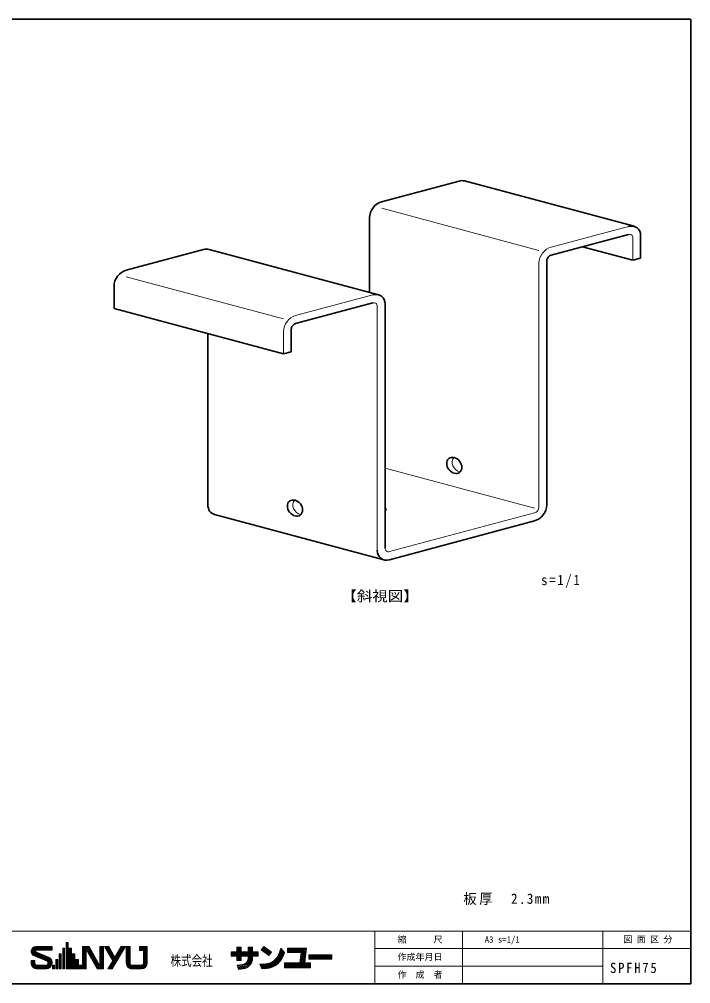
# Model space of a CAD drawing. Units: millimetres on the paper. Extents: x -405 to -16, y -286 to 286.
# Drawn here: x -206.9 to -15.5, y -286 to -11 of the extents above; entities that cross this region are included whole.
import ezdxf
from ezdxf.enums import TextEntityAlignment as Align

# ---------------------------------------------------------------- set-up
doc = ezdxf.new("R2010")
doc.units = ezdxf.units.MM
for name, color, linetype, lineweight in [('0-4_固定金具', 7, 'Continuous', 35), ('0-8_寸法', 4, 'Continuous', 18), ('F-0', 4, 'Continuous', 18)]:
    doc.layers.add(name, color=color, linetype=linetype, lineweight=lineweight)
for name, color, linetype in [('F-2', 7, 'Continuous'), ('F-3', 7, 'Continuous'), ('F-8', 7, 'Continuous')]:
    doc.layers.add(name, color=color, linetype=linetype)
doc.styles.add('ＭＳ ゴシック', font='')
doc.styles.get('ＭＳ ゴシック').set_extended_font_data('MS Gothic')

msp = doc.modelspace()

# ---------------------------------------------------------------- linework, layer by layer
at = {"layer": '0-4_固定金具'}
for p, q in [((-81.54, -57.114), (-103.587, -63.022)), ((-31.657, -70.032), (-79.953, -57.091)), ((-107.04, -67.522), (-107.04, -88.863)), ((-33.244, -72.355), (-55.275, -78.259)), ((-29.766, -72.723), (-29.766, -79.123)), ((-154.371, -76.629), (-176.418, -82.537)), ((-104.488, -89.547), (-152.784, -76.606)), ((-31.988, -79.719), (-46.356, -75.869)), ((-29.766, -79.123), (-31.988, -79.719)), ((-56.522, -79.884), (-56.522, -149.518)), ((-179.871, -87.037), (-179.871, -93.462)), ((-131.575, -106.403), (-179.871, -93.462)), ((-106.074, -91.87), (-128.106, -97.773)), ((-102.597, -92.238), (-102.597, -161.838)), ((-153.115, -100.631), (-153.115, -149.493)), ((-129.353, -99.399), (-129.353, -105.808)), ((-129.353, -105.808), (-131.575, -106.403)), ((-102.928, -165.125), (-151.224, -152.184)), ((-101.341, -165.102), (-59.975, -154.018))]:
    msp.add_line(p, q, dxfattribs=at)
at = {"layer": '0-4_固定金具', "color": 4, "lineweight": 18}
for p, q in [((-58.744, -76.888), (-103.563, -64.879)), ((-33.244, -70.055), (-55.291, -75.963)), ((-31.988, -73.319), (-31.988, -79.719)), ((-58.744, -80.463), (-58.744, -150.097)), ((-131.575, -96.403), (-176.394, -84.394)), ((-106.074, -89.57), (-128.122, -95.478)), ((-104.819, -92.834), (-104.819, -140.152)), ((-104.819, -92.834), (-104.819, -162.434)), ((-131.575, -99.978), (-131.575, -106.403)), ((-60, -150.424), (-102.597, -139.01)), ((-101.341, -162.802), (-59.991, -151.722))]:
    msp.add_line(p, q, dxfattribs=at)
at = {"layer": '0-4_固定金具'}
for centre, major_axis, ratio, start_param, end_param in [((-81.54, -60.714), (2.455, 3.199), 0.77, 0.3075929, 0.7906144), ((-103.563, -66.615), (2.455, 3.199), 0.77, 0.7836594, 2.3579332), ((-33.244, -73.655), (2.455, 3.199), 0.77, 5.4925709, 7.0737997), ((-154.371, -80.229), (2.455, 3.199), 0.77, 0.3075929, 0.7906144), ((-55.267, -79.556), (0.886, 1.155), 0.77, 0.7836594, 2.3579332), ((-176.394, -86.13), (2.455, 3.199), 0.77, 0.7836594, 2.3579332), ((-106.074, -93.17), (2.455, 3.199), 0.77, 5.4925709, 7.0737997), ((-128.097, -99.071), (0.886, 1.155), 0.77, 0.7836594, 2.3579332), ((-149.638, -148.561), (2.455, 3.199), 0.77, 2.3509783, 3.45149), ((-104.819, -150.793), (2.5, 0), 0.268, 5.8067857, 6.7595849), ((-60, -150.424), (2.455, 3.199), 0.77, 3.9252521, 5.4995259), ((-101.341, -161.502), (2.455, 3.199), 0.77, 2.3509783, 3.932207)]:
    msp.add_ellipse(centre, major_axis=major_axis, ratio=ratio, start_param=start_param, end_param=end_param, dxfattribs=at)
at = {"layer": '0-4_固定金具', "color": 4, "lineweight": 18}
for centre, major_axis, ratio, start_param, end_param in [((-33.244, -73.655), (0.886, 1.155), 0.77, 5.4925709, 7.0737997), ((-55.267, -79.556), (2.455, 3.199), 0.77, 0.7836594, 2.3579332), ((-106.074, -93.17), (0.886, 1.155), 0.77, 5.4925709, 7.0737997), ((-128.097, -99.071), (2.455, 3.199), 0.77, 0.7836594, 2.3579332), ((-81.347, -137.803), (-1.522, 1.983), 0.775, 0.1015985, 2.4187464), ((-126.745, -149.968), (-1.522, 1.983), 0.775, 0.1015985, 2.4187464), ((-60, -150.424), (0.886, 1.155), 0.77, 3.9252521, 5.4995259), ((-101.341, -161.502), (0.886, 1.155), 0.77, 2.3509783, 3.932207)]:
    msp.add_ellipse(centre, major_axis=major_axis, ratio=ratio, start_param=start_param, end_param=end_param, dxfattribs=at)
at = {"layer": '0-4_固定金具'}
for centre in [(-82.892, -138.217), (-128.291, -150.382)]:
    msp.add_ellipse(centre, major_axis=(-1.522, 1.983), ratio=0.775, dxfattribs=at)
at = {"layer": 'F-0', "color": 7, "lineweight": 35}
for p, q in [((-405, -11), (-15.5, -11)), ((-15.5, -286), (-15.5, -11)), ((-15.5, -281), (-15.5, -281))]:
    msp.add_line(p, q, dxfattribs=at)
at = {"layer": 'F-0'}
for p, q in [((-405, -271), (-15.5, -271)), ((-105.5, -286), (-105.5, -271)), ((-80.5, -286), (-80.5, -271)), ((-40.5, -286), (-40.5, -271)), ((-193.524, -274.229), (-192.924, -274.229)), ((-193.524, -281.756), (-193.524, -274.229)), ((-193.313, -281.756), (-193.313, -274.229)), ((-193.102, -281.756), (-193.102, -274.229)), ((-192.924, -275.894), (-192.924, -274.229)), ((-203.482, -276.816), (-202.141, -276.816)), ((-203.471, -276.605), (-202.113, -276.605)), ((-203.459, -277.027), (-201.928, -277.027)), ((-203.426, -276.394), (-197.487, -276.394)), ((-203.402, -277.238), (-201.42, -277.238)), ((-203.344, -276.183), (-197.487, -276.183)), ((-203.304, -277.449), (-200.912, -277.449)), ((-203.215, -275.972), (-197.487, -275.972)), ((-203.155, -277.66), (-200.403, -277.66)), ((-203.02, -275.761), (-197.487, -275.761)), ((-202.693, -275.55), (-197.487, -275.55)), ((-202.15, -275.428), (-197.487, -275.428)), ((-201.975, -277.008), (-198.555, -278.426)), ((-201.892, -276.461), (-197.487, -276.461)), ((-197.487, -276.461), (-197.487, -275.428)), ((-195.455, -281.756), (-195.455, -277.515)), ((-195.455, -277.515), (-194.912, -277.515)), ((-195.244, -281.756), (-195.244, -277.515)), ((-195.034, -281.756), (-195.034, -277.515)), ((-194.912, -281.756), (-194.912, -277.515)), ((-194.49, -275.894), (-193.945, -275.894)), ((-194.49, -281.756), (-194.49, -275.894)), ((-194.279, -281.756), (-194.279, -275.894)), ((-194.068, -281.756), (-194.068, -275.894)), ((-193.945, -281.756), (-193.945, -275.894)), ((-192.924, -275.894), (-191.958, -275.894)), ((-192.891, -281.756), (-192.891, -275.894)), ((-192.68, -281.756), (-192.68, -275.894)), ((-192.469, -281.756), (-192.469, -275.894)), ((-192.258, -281.756), (-192.258, -275.894)), ((-192.047, -281.756), (-192.047, -275.894)), ((-191.958, -277.515), (-191.958, -275.894)), ((-191.958, -277.515), (-190.992, -277.515)), ((-191.836, -281.756), (-191.836, -277.515)), ((-191.625, -281.756), (-191.625, -277.515)), ((-191.414, -281.756), (-191.414, -277.515)), ((-191.203, -281.756), (-191.203, -277.515)), ((-190.992, -279.136), (-190.992, -277.515)), ((-188.828, -275.428), (-186.996, -275.428)), ((-188.828, -281.756), (-188.828, -275.428)), ((-188.617, -281.756), (-188.617, -275.428)), ((-188.406, -281.756), (-188.406, -275.428)), ((-188.195, -281.756), (-188.195, -275.428)), ((-187.99, -275.404), (-184.422, -281.756)), ((-187.984, -281.756), (-187.984, -275.428)), ((-187.762, -281.756), (-187.762, -276.241)), ((-187.762, -276.241), (-184.664, -281.756)), ((-187.734, -275.428), (-184.181, -281.756)), ((-187.492, -275.428), (-183.938, -281.756)), ((-187.25, -275.428), (-183.782, -281.605)), ((-186.996, -275.428), (-183.898, -280.944)), ((-183.898, -280.944), (-183.898, -275.428)), ((-183.898, -275.428), (-182.832, -275.428)), ((-183.676, -281.756), (-183.676, -275.428)), ((-183.465, -281.756), (-183.465, -275.428)), ((-183.254, -281.756), (-183.254, -275.428)), ((-183.043, -281.756), (-183.043, -275.428)), ((-182.832, -281.756), (-182.832, -275.428)), ((-182.599, -275.428), (-181.36, -275.428)), ((-182.599, -275.428), (-180.222, -279.434)), ((-182.354, -275.428), (-179.97, -279.445)), ((-182.109, -275.428), (-179.847, -279.238)), ((-181.863, -275.428), (-179.724, -279.032)), ((-181.618, -275.428), (-179.602, -278.825)), ((-181.36, -275.428), (-179.602, -278.39)), ((-181.342, -281.756), (-177.586, -275.428)), ((-181.097, -281.756), (-177.34, -275.428)), ((-180.851, -281.756), (-177.095, -275.428)), ((-180.606, -281.756), (-176.85, -275.428)), ((-180.361, -281.756), (-176.604, -275.428)), ((-179.602, -278.39), (-177.844, -275.428)), ((-177.844, -275.428), (-176.604, -275.428)), ((-176.371, -280.091), (-176.371, -275.428)), ((-176.371, -275.428), (-175.305, -275.428)), ((-176.16, -280.219), (-176.16, -275.428)), ((-175.949, -280.219), (-175.949, -275.428)), ((-175.738, -280.219), (-175.738, -275.428)), ((-175.527, -280.219), (-175.527, -275.428)), ((-175.305, -280.091), (-175.305, -275.428)), ((-172.641, -275.428), (-170.376, -275.428)), ((-172.641, -276.494), (-172.641, -275.428)), ((-172.641, -276.494), (-171.442, -276.494)), ((-172.43, -276.494), (-172.43, -275.428)), ((-172.219, -276.494), (-172.219, -275.428)), ((-172.008, -276.494), (-172.008, -275.428)), ((-171.797, -276.494), (-171.797, -275.428)), ((-171.586, -276.494), (-171.586, -275.428)), ((-171.442, -280.091), (-171.442, -276.494)), ((-171.375, -276.494), (-171.375, -275.428)), ((-171.22, -280.219), (-171.22, -275.428)), ((-171.009, -280.219), (-171.009, -275.428)), ((-170.798, -280.219), (-170.798, -275.428)), ((-170.587, -280.219), (-170.587, -275.428)), ((-170.376, -280.091), (-170.376, -275.428)), ((-146.52, -276.873), (-144.839, -276.873)), ((-146.52, -278.191), (-146.52, -276.873)), ((-146.52, -276.926), (-138.775, -276.926)), ((-146.52, -277.137), (-138.775, -277.137)), ((-146.52, -277.348), (-138.775, -277.348)), ((-146.52, -277.559), (-138.775, -277.559)), ((-144.839, -276.873), (-144.839, -275.621)), ((-144.839, -275.621), (-143.587, -275.621)), ((-144.628, -279.345), (-144.628, -275.621)), ((-144.417, -279.345), (-144.417, -275.621)), ((-144.207, -279.345), (-144.207, -275.621)), ((-143.996, -279.345), (-143.996, -275.621)), ((-143.785, -279.345), (-143.785, -275.621)), ((-143.587, -276.873), (-143.587, -275.621)), ((-143.587, -276.873), (-141.642, -276.873)), ((-141.642, -275.621), (-140.39, -275.621)), ((-141.642, -276.873), (-141.642, -275.621)), ((-141.431, -281.031), (-141.431, -275.621)), ((-141.22, -280.824), (-141.22, -275.621)), ((-141.009, -280.572), (-141.009, -275.621)), ((-140.798, -280.251), (-140.798, -275.621)), ((-140.587, -279.801), (-140.587, -275.621)), ((-140.39, -276.873), (-140.39, -275.621)), ((-140.39, -276.873), (-138.775, -276.873)), ((-138.775, -278.191), (-138.775, -276.873)), ((-137.891, -276.35), (-137.127, -275.357)), ((-137.891, -276.35), (-135.748, -277.998)), ((-137.762, -276.183), (-135.62, -277.83)), ((-137.633, -276.015), (-135.491, -277.663)), ((-137.505, -275.848), (-135.362, -277.496)), ((-137.376, -275.681), (-135.234, -277.329)), ((-137.247, -275.514), (-135.105, -277.162)), ((-137.127, -275.357), (-134.985, -277.005)), ((-137.118, -281.735), (-131.449, -277.579)), ((-135.748, -277.998), (-134.985, -277.005)), ((-133.979, -279.173), (-131.348, -277.244)), ((-133.355, -278.453), (-131.366, -276.996)), ((-133.07, -277.984), (-131.504, -276.836)), ((-132.888, -277.588), (-131.642, -276.675)), ((-132.763, -277.235), (-131.78, -276.514)), ((-132.733, -277.136), (-132.348, -275.851)), ((-132.662, -276.9), (-131.917, -276.354)), ((-132.562, -276.565), (-132.055, -276.193)), ((-132.461, -276.229), (-132.193, -276.033)), ((-132.348, -275.851), (-131.298, -277.077)), ((-131.452, -277.592), (-131.298, -277.077)), ((-130.412, -277.104), (-130.412, -275.851)), ((-130.412, -275.851), (-125.042, -275.851)), ((-130.412, -276.062), (-125.277, -276.062)), ((-130.412, -276.273), (-125.512, -276.273)), ((-130.412, -276.484), (-125.747, -276.484)), ((-130.412, -276.695), (-125.982, -276.695)), ((-130.412, -276.906), (-126.218, -276.906)), ((-130.412, -277.104), (-126.571, -277.104)), ((-126.893, -280.07), (-126.571, -277.104)), ((-126.787, -280.189), (-126.441, -277.012)), ((-126.575, -280.189), (-126.218, -276.906)), ((-126.362, -280.189), (-125.982, -276.695)), ((-126.15, -280.189), (-125.747, -276.484)), ((-125.938, -280.189), (-125.512, -276.273)), ((-125.726, -280.189), (-125.277, -276.062)), ((-125.501, -280.07), (-125.042, -275.851)), ((-124.347, -279.048), (-124.347, -277.73)), ((-124.347, -277.73), (-117.755, -277.73)), ((-117.755, -279.048), (-117.755, -277.73)), ((-105.5, -276), (-15.5, -276)), ((-203.482, -279.425), (-202.45, -279.425)), ((-203.482, -280.024), (-203.482, -279.425)), ((-203.481, -279.558), (-202.449, -279.558)), ((-203.481, -279.769), (-202.449, -279.769)), ((-203.481, -279.98), (-202.449, -279.98)), ((-203.474, -280.191), (-202.436, -280.191)), ((-203.441, -280.402), (-202.354, -280.402)), ((-202.926, -277.871), (-199.895, -277.871)), ((-202.649, -278.026), (-199.116, -279.491)), ((-202.515, -278.082), (-199.386, -278.082)), ((-202.45, -280.058), (-202.45, -279.425)), ((-202.007, -278.293), (-198.878, -278.293)), ((-201.498, -278.503), (-198.393, -278.503)), ((-200.99, -278.714), (-198.088, -278.714)), ((-200.481, -278.925), (-197.881, -278.925)), ((-199.973, -279.136), (-197.733, -279.136)), ((-199.464, -279.347), (-197.625, -279.347)), ((-198.98, -279.558), (-197.551, -279.558)), ((-198.775, -279.769), (-197.506, -279.769)), ((-198.767, -280.402), (-197.529, -280.402)), ((-198.696, -279.98), (-197.488, -279.98)), ((-198.694, -280.191), (-197.495, -280.191)), ((-196.421, -279.136), (-195.877, -279.136)), ((-196.421, -281.756), (-196.421, -279.136)), ((-196.21, -281.756), (-196.21, -279.136)), ((-195.999, -281.756), (-195.999, -279.136)), ((-195.877, -281.756), (-195.877, -279.136)), ((-190.992, -279.136), (-190.027, -279.136)), ((-190.992, -281.756), (-190.992, -279.136)), ((-190.781, -281.756), (-190.781, -279.136)), ((-190.571, -281.756), (-190.571, -279.136)), ((-190.36, -281.756), (-190.36, -279.136)), ((-190.149, -281.756), (-190.149, -279.136)), ((-190.027, -280.757), (-190.027, -279.136)), ((-181.6, -281.756), (-180.222, -279.434)), ((-176.371, -280.113), (-176.349, -280.113)), ((-176.366, -280.219), (-175.292, -280.219)), ((-176.336, -280.43), (-175.201, -280.43)), ((-171.547, -280.43), (-170.411, -280.43)), ((-171.456, -280.219), (-170.381, -280.219)), ((-146.52, -277.77), (-138.775, -277.77)), ((-146.52, -277.98), (-138.775, -277.98)), ((-146.52, -278.191), (-144.839, -278.191)), ((-144.839, -279.345), (-144.839, -278.191)), ((-144.839, -279.345), (-143.587, -279.345)), ((-144.719, -280.942), (-140.937, -280.471)), ((-143.587, -278.191), (-141.642, -278.191)), ((-143.587, -279.345), (-143.587, -278.191)), ((-143.257, -280.547), (-140.874, -280.251)), ((-142.439, -280.233), (-140.9, -280.041)), ((-142.149, -279.984), (-140.926, -279.832)), ((-141.96, -279.748), (-140.952, -279.623)), ((-141.748, -281.12), (-141.748, -279.327)), ((-141.642, -278.72), (-141.642, -278.191)), ((-141.642, -281.12), (-141.642, -278.723)), ((-140.39, -278.191), (-138.775, -278.191)), ((-140.39, -278.715), (-140.39, -278.191)), ((-138.28, -280.466), (-136.695, -280.337)), ((-138.28, -280.466), (-137.72, -281.784)), ((-138.186, -280.687), (-137.835, -280.43)), ((-138.102, -280.887), (-137.434, -280.397)), ((-138.017, -281.086), (-137.033, -280.365)), ((-137.932, -281.285), (-136.631, -280.332)), ((-137.847, -281.485), (-136.2, -280.277)), ((-137.763, -281.684), (-135.666, -280.148)), ((-137.52, -281.768), (-134.792, -279.769)), ((-136.717, -281.703), (-131.563, -277.925)), ((-136.311, -281.667), (-131.714, -278.297)), ((-135.857, -281.596), (-131.918, -278.709)), ((-135.318, -281.462), (-132.208, -279.183)), ((-134.586, -281.187), (-132.691, -279.798)), ((-131.301, -281.454), (-131.301, -280.07)), ((-131.301, -280.07), (-126.893, -280.07)), ((-131.301, -280.189), (-123.853, -280.189)), ((-131.301, -280.4), (-123.853, -280.4)), ((-125.501, -280.07), (-123.853, -280.07)), ((-124.347, -277.888), (-117.755, -277.888)), ((-124.347, -278.099), (-117.755, -278.099)), ((-124.347, -278.31), (-117.755, -278.31)), ((-124.347, -278.521), (-117.755, -278.521)), ((-124.347, -278.732), (-117.755, -278.732)), ((-124.347, -278.943), (-117.755, -278.943)), ((-124.347, -279.048), (-117.755, -279.048)), ((-123.853, -281.454), (-123.853, -280.07)), ((-203.379, -280.613), (-202.152, -280.613)), ((-203.287, -280.824), (-197.682, -280.824)), ((-203.157, -281.035), (-197.812, -281.035)), ((-202.978, -281.246), (-197.99, -281.246)), ((-202.724, -281.457), (-198.245, -281.457)), ((-202.298, -281.668), (-198.671, -281.668)), ((-201.784, -280.724), (-199.25, -280.724)), ((-201.75, -281.756), (-199.075, -281.756)), ((-198.96, -280.613), (-197.59, -280.613)), ((-197.387, -281.756), (-197.387, -280.757)), ((-197.387, -280.757), (-196.843, -280.757)), ((-197.387, -281.756), (-196.843, -281.756)), ((-197.211, -281.756), (-197.211, -280.757)), ((-197, -281.756), (-197, -280.757)), ((-196.843, -281.756), (-196.843, -280.757)), ((-196.421, -281.756), (-195.877, -281.756)), ((-195.455, -281.756), (-194.912, -281.756)), ((-194.49, -281.756), (-193.945, -281.756)), ((-193.524, -281.756), (-189.061, -281.756)), ((-190.027, -280.757), (-189.061, -280.757)), ((-189.938, -281.756), (-189.938, -280.757)), ((-189.727, -281.756), (-189.727, -280.757)), ((-189.516, -281.756), (-189.516, -280.757)), ((-189.305, -281.756), (-189.305, -280.757)), ((-189.094, -281.756), (-189.094, -280.757)), ((-189.061, -281.756), (-189.061, -280.757)), ((-188.828, -281.756), (-187.762, -281.756)), ((-184.664, -281.756), (-182.832, -281.756)), ((-181.6, -281.756), (-180.361, -281.756)), ((-176.278, -280.641), (-174.945, -280.641)), ((-176.187, -280.851), (-170.56, -280.851)), ((-176.058, -281.062), (-170.689, -281.062)), ((-175.878, -281.273), (-170.869, -281.273)), ((-175.618, -281.484), (-171.129, -281.484)), ((-175.153, -281.695), (-171.595, -281.695)), ((-174.706, -280.691), (-172.041, -280.691)), ((-174.706, -281.756), (-172.041, -281.756)), ((-171.802, -280.641), (-170.469, -280.641)), ((-144.788, -280.738), (-143.264, -280.548)), ((-144.788, -280.738), (-144.378, -281.949)), ((-144.65, -281.146), (-141.116, -280.706)), ((-144.581, -281.35), (-141.34, -280.946)), ((-144.512, -281.554), (-141.633, -281.195)), ((-144.443, -281.758), (-142.053, -281.46)), ((-144.378, -281.949), (-143.096, -281.789)), ((-137.72, -281.784), (-136.404, -281.678)), ((-131.301, -280.611), (-123.853, -280.611)), ((-131.301, -280.822), (-123.853, -280.822)), ((-131.301, -281.033), (-123.853, -281.033)), ((-131.301, -281.244), (-123.853, -281.244)), ((-131.301, -281.454), (-123.853, -281.454)), ((-105.5, -281), (-40.5, -281))]:
    msp.add_line(p, q, dxfattribs=at)
at = {"layer": 'F-0', "color": 7, "lineweight": 35}
msp.add_lwpolyline([(-405, -11), (-405, -286), (-15.5, -286)], dxfattribs=at)
at = {"layer": 'F-0'}
for centre, radius, start, end in [((-202.132, -276.779), 1.35, 90.76968, 251.60579), ((-201.866, -276.745), 0.284, 92.62549, 247.52919), ((-136.969, -275.945), 4.4, 273.5696, 344.30289), ((-136.973, -275.942), 5.762, 273.9684, 344.73839), ((-201.75, -280.024), 1.732, 179.99979, 270.00009), ((-201.784, -280.058), 0.666, 179.99979, 270.00009), ((-199.318, -280.092), 0.632, 267.5421, 69.85329), ((-199.218, -280.025), 1.731, 269.93188, 67.46921), ((-174.706, -280.091), 1.665, 179.99979, 270.00009), ((-174.706, -280.091), 0.6, 179.99979, 270.00009), ((-172.041, -280.091), 0.6, 270.00009, 0), ((-172.041, -280.091), 1.665, 270.00009, 0), ((-143.493, -278.711), 1.851, 277.12369, 0.28418), ((-143.493, -278.711), 3.103, 277.45369, 359.92859)]:
    msp.add_arc(centre, radius, start, end, dxfattribs=at)

# ---------------------------------------------------------------- texts
at = {"layer": '0-8_寸法', "color": 7, "style": 'ＭＳ ゴシック', "width": 1.1}
msp.add_text('【斜視図】', height=2.933, dxfattribs=at).set_placement((-115.062, -177.83), align=Align.BOTTOM_LEFT)
at = {"layer": '0-8_寸法', "color": 7, "insert": (-58.12, -173.058), "char_height": 2.933, "attachment_point": 7, "style": 'ＭＳ ゴシック'}
msp.add_mtext('\\T1.28;\\W0.9;s=1/1', dxfattribs=at)
at = {"layer": 'F-0', "color": 7, "style": 'ＭＳ ゴシック', "width": 0.75}
msp.add_text('株式会社', height=2.933, dxfattribs=at).set_placement((-163.76, -281.775), align=Align.BOTTOM_LEFT)
at = {"layer": 'F-2', "style": 'ＭＳ ゴシック'}
for s, p in [('縮\u3000\u3000\u3000尺', (-99.057, -274.898)), ('図 面 区 分', (-34.712, -274.816)), ('作成年月日', (-99.057, -279.825)), ('作\u3000成\u3000者', (-99.057, -284.898))]:
    msp.add_text(s, height=1.833, dxfattribs=at).set_placement(p, align=Align.BOTTOM_LEFT)
at = {"layer": 'F-3', "style": 'ＭＳ ゴシック'}
msp.add_text('A3 s=1/1', height=1.833, dxfattribs=at).set_placement((-74.204, -274.861), align=Align.BOTTOM_LEFT)
at = {"layer": 'F-3', "insert": (-38.485, -282.997), "char_height": 2.933, "attachment_point": 7, "style": 'ＭＳ ゴシック'}
msp.add_mtext('\\T1.28;\\W0.9;SPFH75', dxfattribs=at)
at = {"layer": 'F-8', "insert": (-80.3, -263.544), "char_height": 2.933, "attachment_point": 7, "style": 'ＭＳ ゴシック'}
msp.add_mtext('\\T1.19;\\W0.95;板厚\u30002.3mm', dxfattribs=at)

doc.saveas('drawing.dxf')
